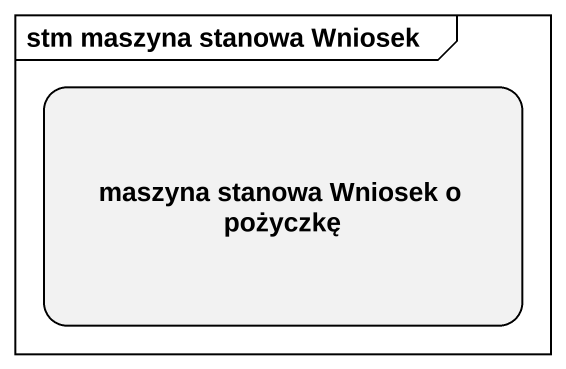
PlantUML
@startuml
mainframe stm maszyna stanowa Wniosek
hide empty description
state "maszyna stanowa Wniosek o pożyczkę" as maszyna_stanowa_Wniosek_o
@enduml
